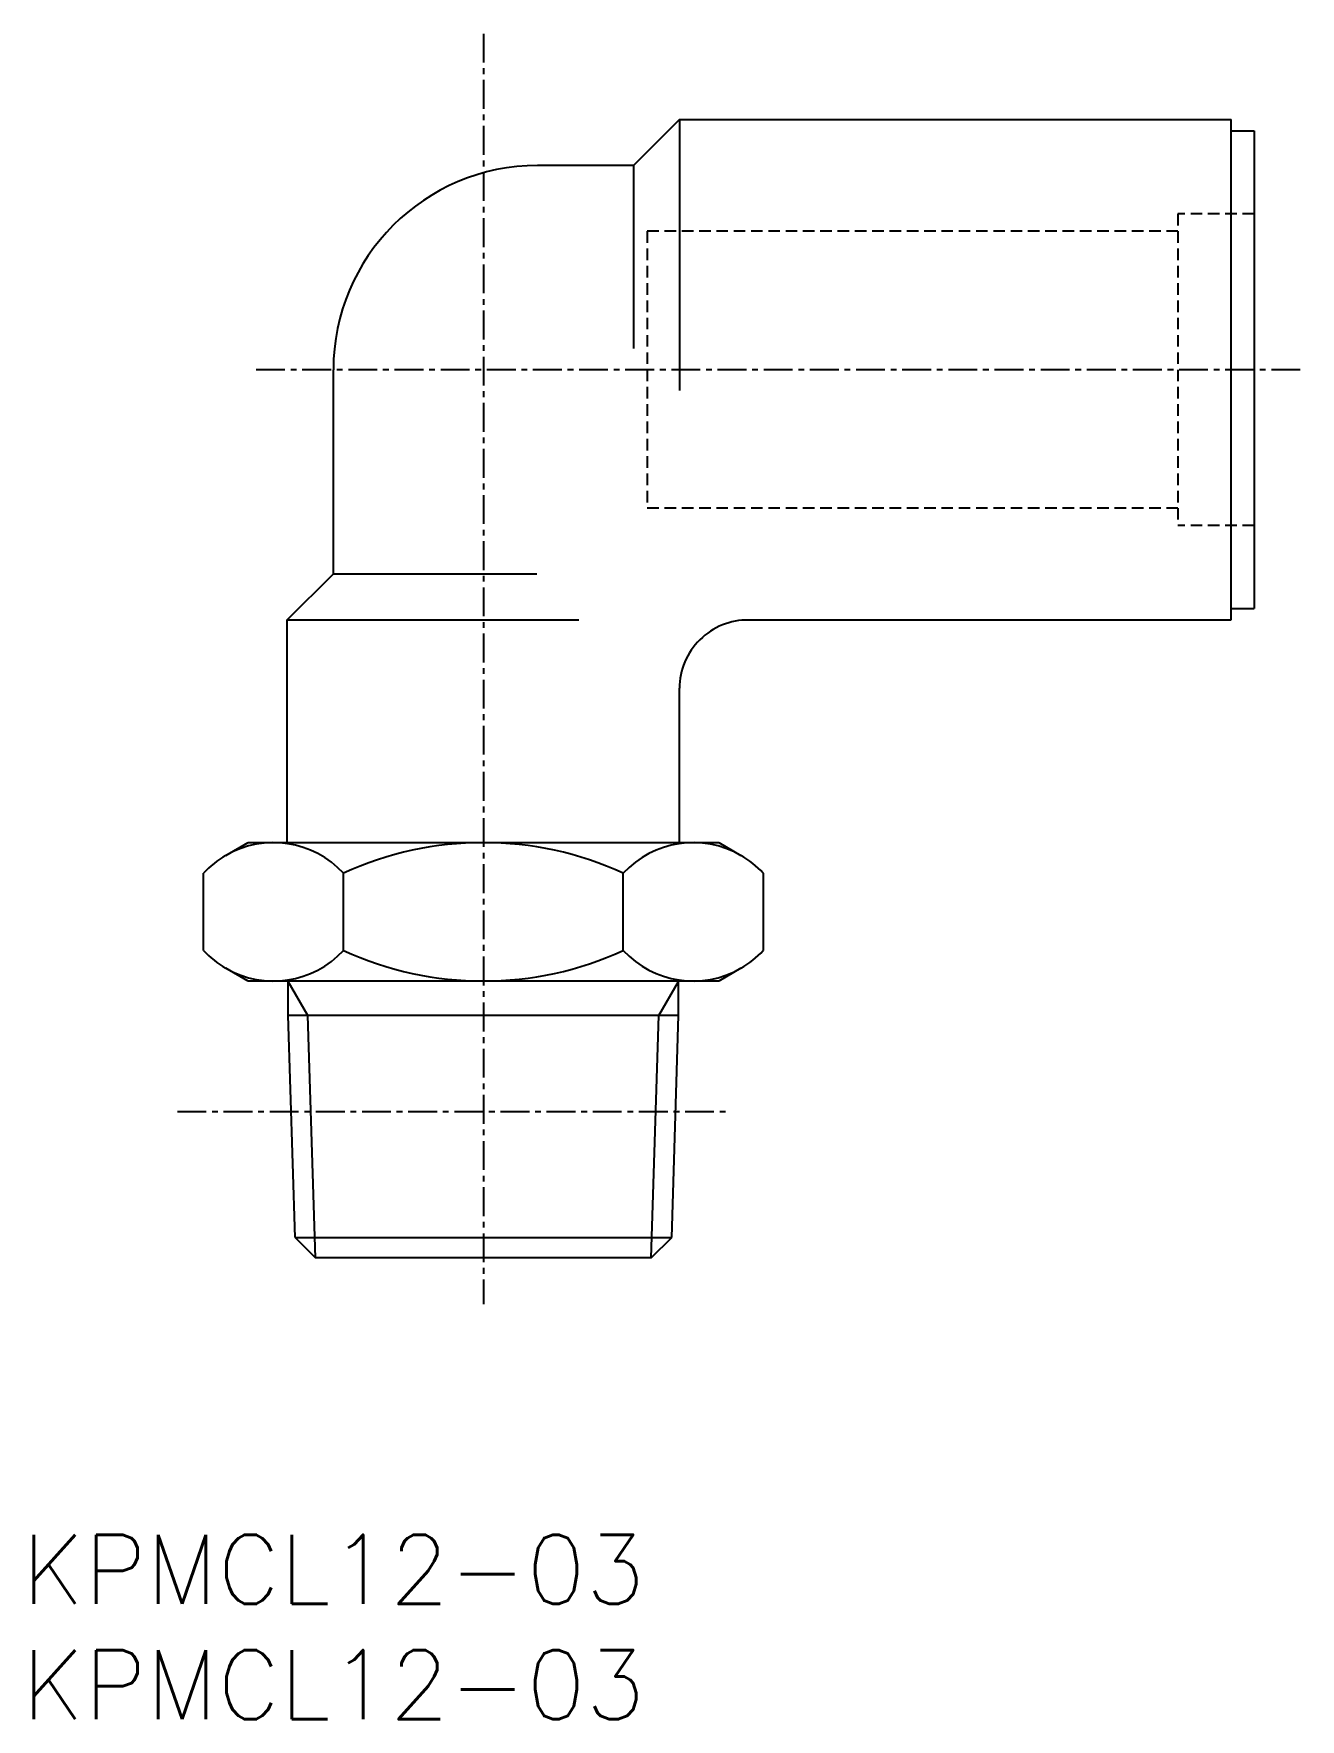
# Model space of a CAD drawing. Extents: x 0.5 to 55.4, y 0 to 73.1.
import ezdxf

# ---------------------------------------------------------------- set-up
doc = ezdxf.new("R2010")
doc.units = 0
doc.linetypes.add('CENTER', pattern=[2, 1.25, -0.25, 0.25, -0.25])
doc.linetypes.add('DASHED', pattern=[0.75, 0.5, -0.25])
doc.layers.get('0').update_dxf_attribs({"linetype": 'CONTINUOUS'})
doc.layers.add('CENTER', color=1, linetype='CENTER')
doc.styles.get("Standard").update_dxf_attribs({"font": 'txt.shx'})

# ---------------------------------------------------------------- blocks, each defined once
blk = doc.blocks.new('*U7')
at = {"color": 7, "linetype": 'CONTINUOUS'}
blk.add_text('KPMCL12-03', height=3, dxfattribs=at).set_placement((0, 0))
blk = doc.blocks.new('*U8')
at = {"color": 7, "linetype": 'CONTINUOUS'}
blk.add_text('KPMCL12-03', height=3, dxfattribs=at).set_placement((0, 5))

msp = doc.modelspace()

# ---------------------------------------------------------------- linework, layer by layer
at = {"color": 7, "linetype": 'CONTINUOUS'}
for p, q in [((28.5, 69.35), (26.5, 67.35)), ((28.5, 69.35), (52.4, 69.35)), ((28.5, 69.35), (28.5, 57.591)), ((52.4, 47.65), (52.4, 69.35)), ((52.4, 68.85), (53.4, 68.85)), ((53.4, 68.85), (53.4, 48.15)), ((26.5, 67.35), (22.35, 67.35)), ((26.5, 67.35), (26.5, 59.417)), ((13.5, 49.65), (13.5, 58.5)), ((11.5, 47.65), (13.5, 49.65)), ((13.5, 49.65), (22.313, 49.65)), ((11.5, 38), (11.5, 47.65)), ((11.5, 47.65), (24.139, 47.65)), ((31.5, 47.65), (52.4, 47.65)), ((52.4, 48.15), (53.4, 48.15)), ((28.5, 38), (28.5, 44.69)), ((8.843, 37.447), (9.801, 38)), ((9.801, 38), (30.199, 38)), ((30.199, 38), (31.157, 37.447)), ((7.876, 33.326), (7.876, 36.674)), ((13.938, 33.326), (13.938, 36.674)), ((26.062, 33.326), (26.062, 36.674)), ((32.124, 36.674), (32.124, 33.326)), ((9.801, 32), (8.843, 32.553)), ((31.157, 32.553), (30.199, 32)), ((30.199, 32), (9.801, 32)), ((11.539, 30.503), (11.539, 32)), ((28.461, 30.503), (28.461, 32)), ((11.84, 20.884), (11.539, 30.503)), ((28.461, 30.503), (11.539, 30.503)), ((28.16, 20.884), (28.461, 30.503)), ((11.84, 20.884), (12.723, 20)), ((11.84, 20.884), (28.16, 20.884)), ((27.277, 20), (28.16, 20.884)), ((27.277, 20), (12.723, 20))]:
    msp.add_line(p, q, dxfattribs=at)
at = {"color": 3, "linetype": 'DASHED'}
for p, q in [((53.4, 65.25), (50.1, 65.25)), ((50.1, 65.25), (50.1, 51.75)), ((50.1, 64.5), (27.1, 64.5)), ((27.1, 64.5), (27.1, 52.5)), ((50.1, 52.5), (27.1, 52.5)), ((53.4, 51.75), (50.1, 51.75))]:
    msp.add_line(p, q, dxfattribs=at)
at = {"color": 3, "linetype": 'CONTINUOUS'}
for p, q in [((12.395, 30.503), (11.539, 31.986)), ((27.605, 30.503), (28.461, 31.986)), ((12.723, 20), (12.395, 30.503)), ((27.277, 20), (27.605, 30.503))]:
    msp.add_line(p, q, dxfattribs=at)
at = {"color": 7, "linetype": 'CONTINUOUS'}
for centre, radius, start, end in [((22.35, 58.5), 8.85, 90, 180), ((31.466, 44.684), 2.966, 89.34475, 179.88619), ((10.907, 33.873), 4.127, 42.73444, 120), ((20, 23.483), 14.517, 65.31796, 114.68204), ((29.093, 33.873), 4.127, 60, 137.26556), ((10.907, 33.873), 4.127, 120, 137.26556), ((29.093, 33.873), 4.127, 42.73444, 60), ((10.907, 36.127), 4.127, 222.73444, 240), ((10.907, 36.127), 4.127, 240, 317.26556), ((20, 46.517), 14.517, 245.31796, 294.68204), ((29.093, 36.127), 4.127, 222.73444, 300), ((29.093, 36.127), 4.127, 300, 317.26556)]:
    msp.add_arc(centre, radius, start, end, dxfattribs=at)
at = {"layer": 'CENTER', "color": 1, "linetype": 'CENTER'}
for p, q in [((20, 73.063), (20, 18)), ((55.4, 58.5), (10.099, 58.5)), ((6.742, 26.35), (30.742, 26.35))]:
    msp.add_line(p, q, dxfattribs=at)

# ---------------------------------------------------------------- block references
at = {"color": 7, "linetype": 'CONTINUOUS'}
for name in ['*U8', '*U7']:
    msp.add_blockref(name, (0, 0), dxfattribs=at)

doc.saveas('drawing.dxf')
